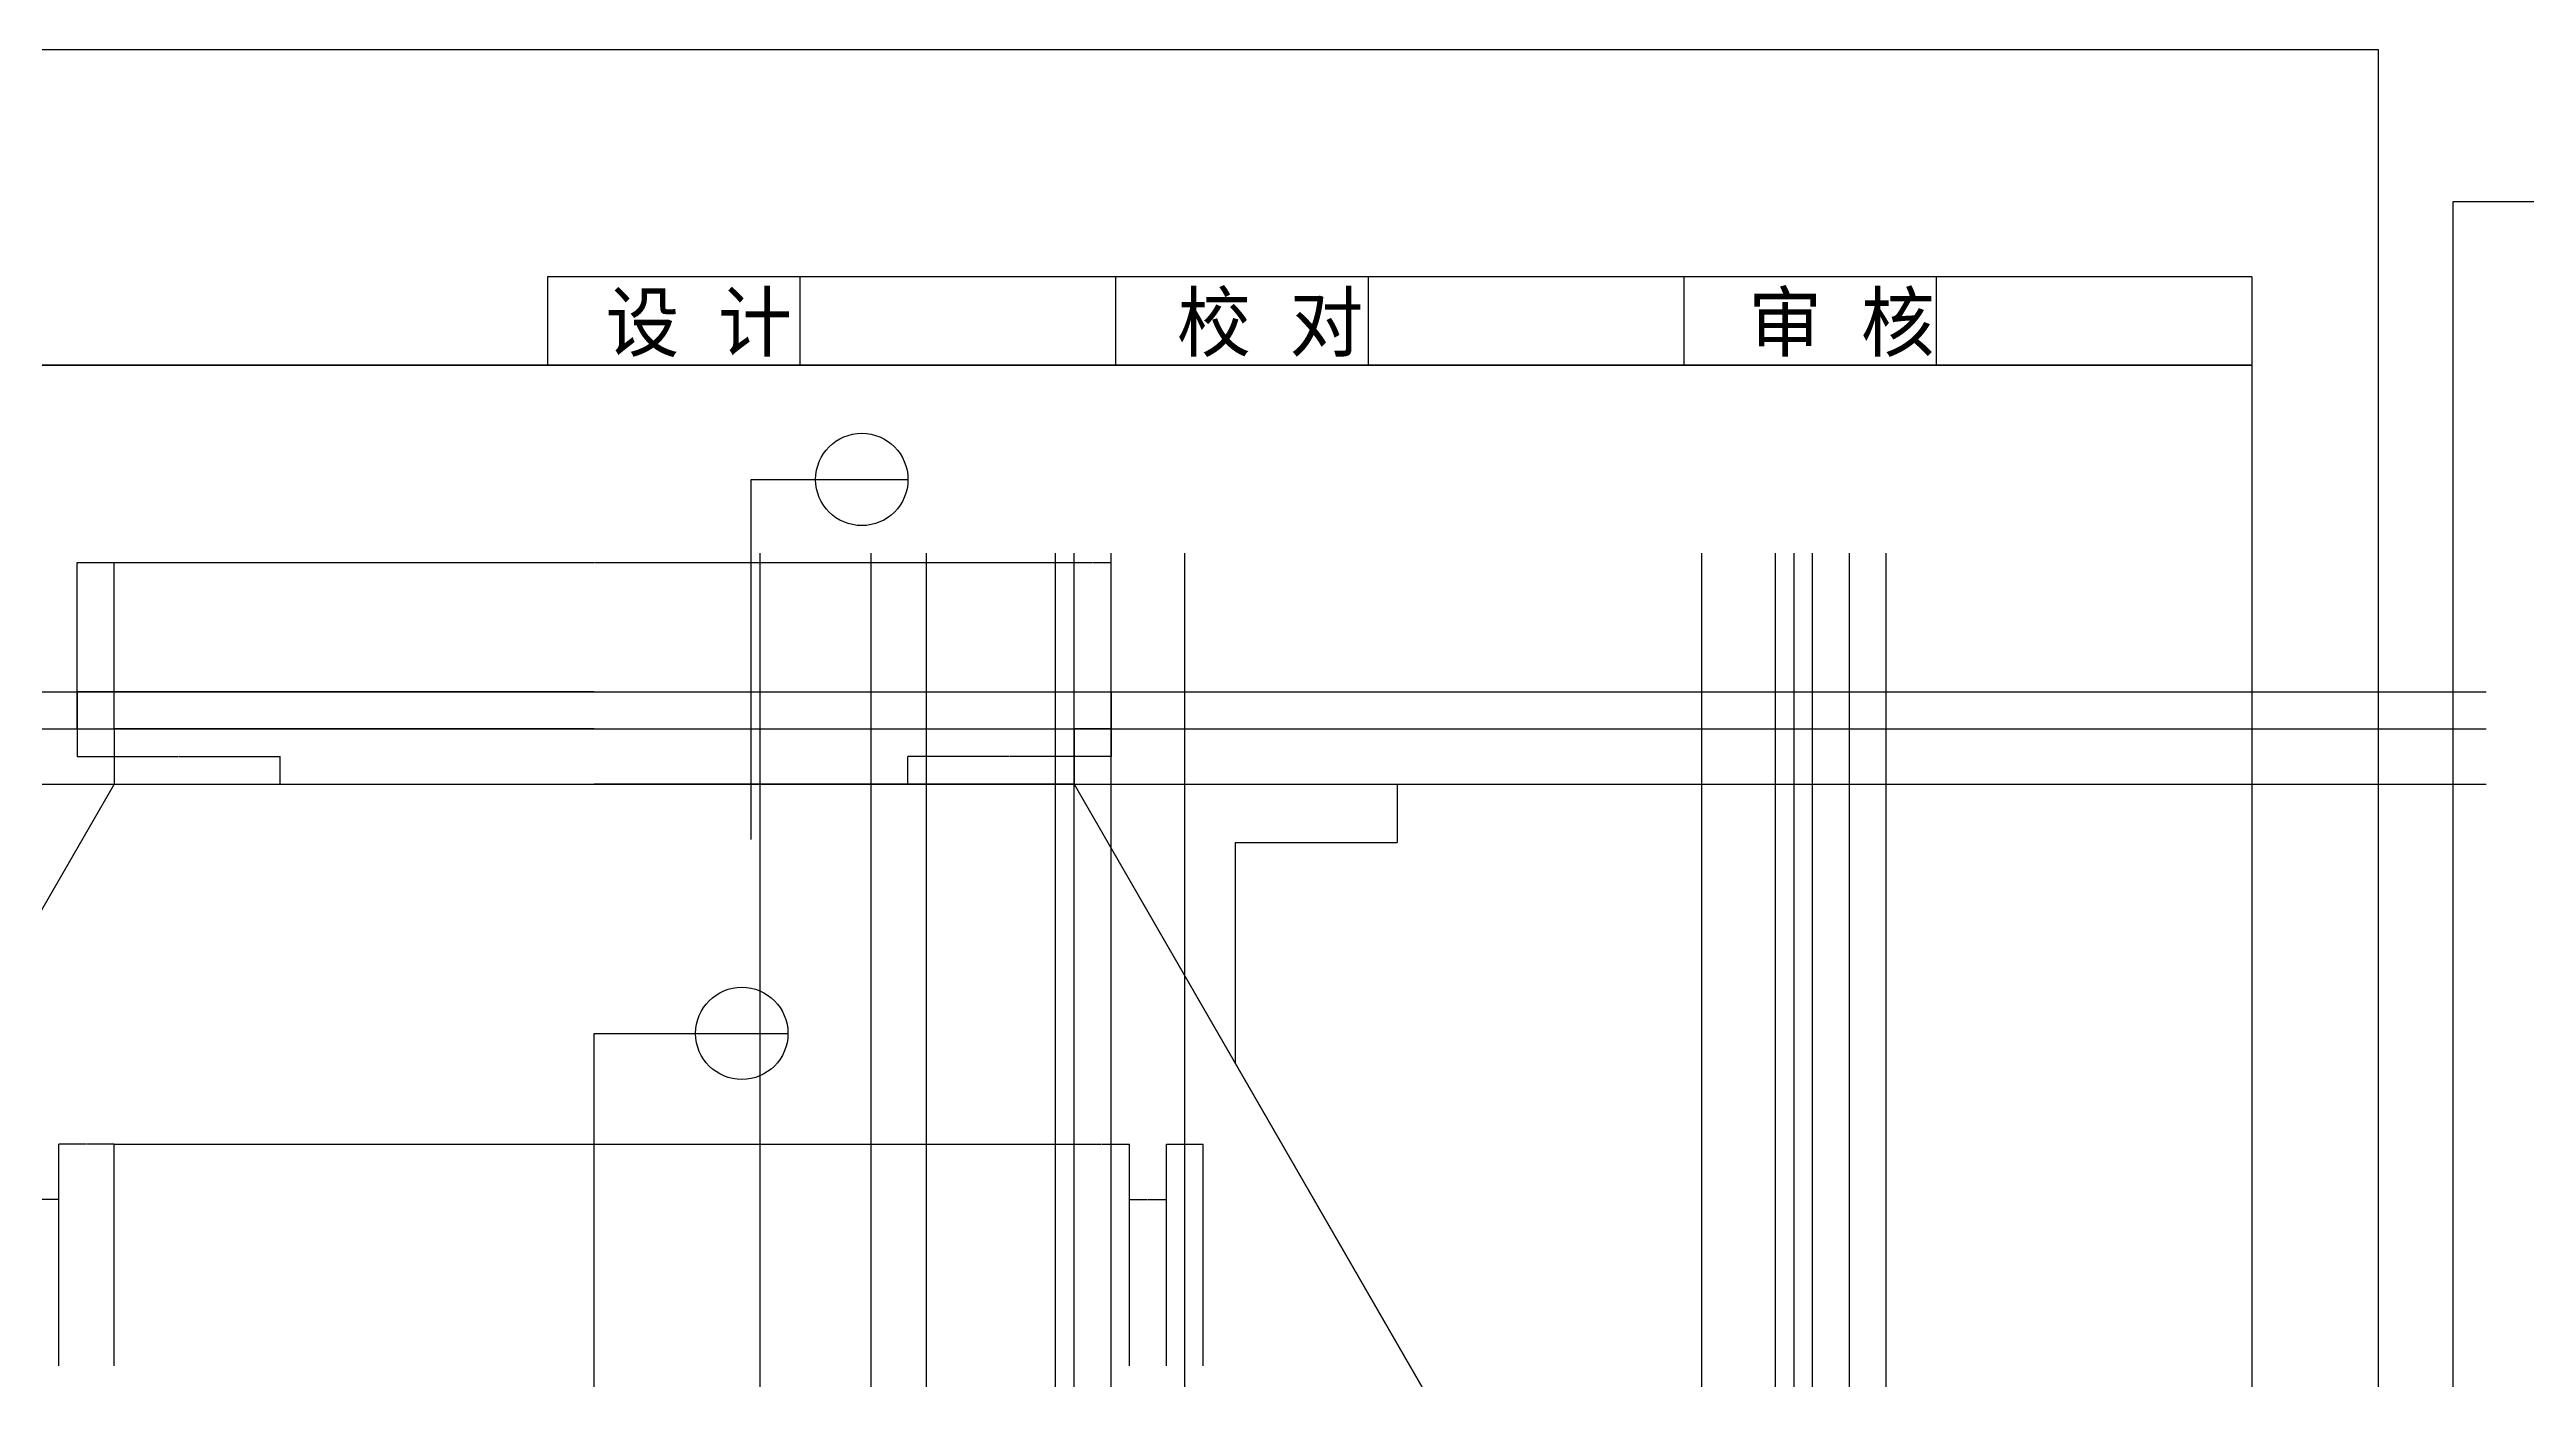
# Model space of a CAD drawing. Header units: metres. Extents: x -8000 to 49737, y -10600 to 18128.
# Drawn here: x -300 to 13118, y 10926 to 18128 of the extents above; entities that cross this region are included whole.
import ezdxf

# ---------------------------------------------------------------- set-up
doc = ezdxf.new("R2010")
doc.units = ezdxf.units.M
for name, color, linetype in [('AXIS', 3, 'Continuous'), ('DOTE', 1, 'Continuous'), ('LINE', 2, 'Continuous'), ('PUB_DIM', 3, 'Continuous')]:
    doc.layers.add(name, color=color, linetype=linetype)
doc.dimstyles.get("Standard").update_dxf_attribs({"dimtxt": 2.5, "dimasz": 2.5, "dimexe": 1.25, "dimexo": 0.625, "dimtad": 1, "dimcen": 2.5, "dimazin": 3, "dimtfac": 1, "dimtmove": 0, "dimatfit": 3})

# ---------------------------------------------------------------- blocks, each defined once
blk = doc.blocks.new('_INDEX')
blk.add_line((-0.5, 0), (0.5, 0))
blk.add_circle((0, 0), 0.5)
blk = doc.blocks.new('*D1')
for p, q in [((-150, 14450), (-150, 15350)), ((-149.75, 15350), (-51.5, 15350)), ((-48.5, 15350), (49.75, 15350)), ((50, 14450), (50, 15350))]:
    blk.add_line(p, q)
at = {"layer": 'Defpoints'}
for p in [(-150, 15350), (-150, 14450), (50, 14450)]:
    blk.add_point(p, dxfattribs=at)
at = {"layer": 'AXIS', "insert": (-50, 15350), "char_height": 1, "attachment_point": 5}
blk.add_mtext('200', dxfattribs=at)
blk = doc.blocks.new('*D2')
for p, q in [((50, 14450), (50, 15350)), ((50.25, 15350), (2648, 15350)), ((2652, 15350), (5249.75, 15350)), ((5250, 14450), (5250, 15350))]:
    blk.add_line(p, q)
at = {"layer": 'Defpoints'}
for p in [(50, 15350), (50, 14450), (5250, 14450)]:
    blk.add_point(p, dxfattribs=at)
at = {"layer": 'AXIS', "insert": (2650, 15350), "char_height": 1, "attachment_point": 5}
blk.add_mtext('5200', dxfattribs=at)
blk = doc.blocks.new('*D3')
for p, q in [((5250, 14450), (5250, 15350)), ((5250.25, 15350), (5348.5, 15350)), ((5351.5, 15350), (5449.75, 15350)), ((5450, 14450), (5450, 15350))]:
    blk.add_line(p, q)
at = {"layer": 'Defpoints'}
for p in [(5250, 15350), (5250, 14450), (5450, 14450)]:
    blk.add_point(p, dxfattribs=at)
at = {"layer": 'AXIS', "insert": (5350, 15350), "char_height": 1, "attachment_point": 5}
blk.add_mtext('200', dxfattribs=at)
blk = doc.blocks.new('*D4')
for p, q in [((5449.75, 14650), (5449.5, 14650)), ((5450, 14650), (5450, 14650)), ((5450, 14450), (5450, 14650)), ((5450, 14650), (5450, 14650)), ((5450.25, 14650), (5450.5, 14650))]:
    blk.add_line(p, q)
at = {"layer": 'Defpoints'}
for p in [(5450, 14650), (5450, 14650), (5450, 14450)]:
    blk.add_point(p, dxfattribs=at)
at = {"layer": 'AXIS', "insert": (5450, 14651.125), "char_height": 1, "attachment_point": 5}
blk.add_mtext('0', dxfattribs=at)
blk = doc.blocks.new('*D5')
for p, q in [((5450, 14450), (5450, 14300)), ((4898, 14300), (4349.75, 14300)), ((4350, 14150), (4350, 14300)), ((5450.25, 14300), (4902, 14300))]:
    blk.add_line(p, q)
at = {"layer": 'Defpoints'}
for p in [(5450, 14450), (5450, 14300), (4350, 14150)]:
    blk.add_point(p, dxfattribs=at)
at = {"layer": 'AXIS', "insert": (4900, 14300), "char_height": 1, "attachment_point": 5}
blk.add_mtext('1100', dxfattribs=at)
blk = doc.blocks.new('*D80')
for p, q in [((7000, 14150), (7000, 13834.49)), ((6125, 12634.46), (6125, 13834.49)), ((6125.25, 13834.49), (6561, 13834.49)), ((6564, 13834.49), (6999.75, 13834.49))]:
    blk.add_line(p, q)
at = {"layer": 'Defpoints'}
for p in [(7000, 14150), (6125, 13834.49), (6125, 12634.46)]:
    blk.add_point(p, dxfattribs=at)
at = {"layer": 'AXIS', "insert": (6562.5, 13834.49), "char_height": 1, "attachment_point": 5}
blk.add_mtext('875', dxfattribs=at)
blk = doc.blocks.new('*D120')
for p, q in [((50, 11000), (50, 12200)), ((50.25, 12200), (2648, 12200)), ((2652, 12200), (5249.75, 12200)), ((5250, 11000), (5250, 12200))]:
    blk.add_line(p, q)
at = {"layer": 'Defpoints'}
for p in [(50, 12200), (50, 11000), (5250, 11000)]:
    blk.add_point(p, dxfattribs=at)
at = {"layer": 'AXIS', "insert": (2650, 12200), "char_height": 1, "attachment_point": 5}
blk.add_mtext('5200', dxfattribs=at)
blk = doc.blocks.new('*D121')
for p, q in [((5250, 12050), (5250, 12200)), ((5250.25, 12200), (5398.5, 12200)), ((5401.5, 12200), (5549.75, 12200)), ((5550, 11000), (5550, 12200))]:
    blk.add_line(p, q)
at = {"layer": 'Defpoints'}
for p in [(5250, 12200), (5250, 12050), (5550, 11000)]:
    blk.add_point(p, dxfattribs=at)
at = {"layer": 'AXIS', "insert": (5400, 12200), "char_height": 1, "attachment_point": 5}
blk.add_mtext('300', dxfattribs=at)
blk = doc.blocks.new('*D122')
for p, q in [((5550, 11000), (5550, 11900)), ((5550.25, 11900), (5648.5, 11900)), ((5651.5, 11900), (5749.75, 11900)), ((5750, 11000), (5750, 11900))]:
    blk.add_line(p, q)
at = {"layer": 'Defpoints'}
for p in [(5550, 11900), (5550, 11000), (5750, 11000)]:
    blk.add_point(p, dxfattribs=at)
at = {"layer": 'AXIS', "insert": (5650, 11900), "char_height": 1, "attachment_point": 5}
blk.add_mtext('200', dxfattribs=at)
blk = doc.blocks.new('*D123')
for p, q in [((5750, 11000), (5750, 12200)), ((5750.25, 12200), (5848.5, 12200)), ((5851.5, 12200), (5949.75, 12200)), ((5950, 11000), (5950, 12200))]:
    blk.add_line(p, q)
at = {"layer": 'Defpoints'}
for p in [(5750, 12200), (5750, 11000), (5950, 11000)]:
    blk.add_point(p, dxfattribs=at)
at = {"layer": 'AXIS', "insert": (5850, 12200), "char_height": 1, "attachment_point": 5}
blk.add_mtext('200', dxfattribs=at)
blk = doc.blocks.new('*D125')
for p, q in [((-351.5, 11900), (-450.25, 11900)), ((-450, 11000), (-450, 11900)), ((-249.75, 11900), (-348.5, 11900)), ((-250, 11000), (-250, 11900))]:
    blk.add_line(p, q)
at = {"layer": 'Defpoints'}
for p in [(-250, 11900), (-450, 11000), (-250, 11000)]:
    blk.add_point(p, dxfattribs=at)
at = {"layer": 'AXIS', "insert": (-350, 11900), "char_height": 1, "attachment_point": 5}
blk.add_mtext('200', dxfattribs=at)
blk = doc.blocks.new('*D126')
for p, q in [((-101.5, 12200), (-250.25, 12200)), ((-250, 11000), (-250, 12200)), ((50.25, 12200), (-98.5, 12200)), ((50, 12050), (50, 12200))]:
    blk.add_line(p, q)
at = {"layer": 'Defpoints'}
for p in [(50, 12200), (50, 12050), (-250, 11000)]:
    blk.add_point(p, dxfattribs=at)
at = {"layer": 'AXIS', "insert": (-100, 12200), "char_height": 1, "attachment_point": 5}
blk.add_mtext('300', dxfattribs=at)
blk = doc.blocks.new('*D127')
for p, q in [((-150, 14450), (-150, 14300)), ((-149.75, 14300), (398, 14300)), ((402, 14300), (949.75, 14300)), ((950, 14150), (950, 14300))]:
    blk.add_line(p, q)
at = {"layer": 'Defpoints'}
for p in [(-150, 14450), (-150, 14300), (950, 14150)]:
    blk.add_point(p, dxfattribs=at)
at = {"layer": 'AXIS', "insert": (400, 14300), "char_height": 1, "attachment_point": 5}
blk.add_mtext('1100', dxfattribs=at)
blk = doc.blocks.new('*D129')
for p, q in [((-150.25, 14650), (-150.5, 14650)), ((-150, 14650), (-150, 14650)), ((-150, 14450), (-150, 14650)), ((-150, 14650), (-150, 14650)), ((-149.75, 14650), (-149.5, 14650))]:
    blk.add_line(p, q)
at = {"layer": 'Defpoints'}
for p in [(-150, 14650), (-150, 14650), (-150, 14450)]:
    blk.add_point(p, dxfattribs=at)
at = {"layer": 'AXIS', "insert": (-150, 14651.125), "char_height": 1, "attachment_point": 5}
blk.add_mtext('0', dxfattribs=at)

msp = doc.modelspace()

# ---------------------------------------------------------------- linework, layer by layer
for p, q in [((11630.8, 16896.8), (2396.8, 16896.8)), ((2396.8, 16896.8), (2396.8, 16418)), ((3764.8, 16896.8), (3764.8, 16418)), ((5474.8, 16896.8), (5474.8, 16418)), ((6842.8, 16896.8), (6842.8, 16418)), ((8552.8, 16896.8), (8552.8, 16418)), ((9920.8, 16896.8), (9920.8, 16418)), ((11630.8, 16896.8), (11630.8, 16418)), ((11630.8, 16418), (-7316, 16418))]:
    msp.add_line(p, q)
for points in [[(-8000, 18128), (12314.8, 18128), (12314.8, -10600), (-8000, -10600)], [(-7316, 16418), (11630.8, 16418), (11630.8, -9916), (-7316, -9916)]]:
    msp.add_lwpolyline(points, close=True)
msp.add_lwpolyline([(11630.8, 16418), (11630.8, -9916), (-7316, -9916), (-7316, 16418), (11630.8, 16418)])
at = {"layer": 'AXIS'}
msp.add_lwpolyline([(12720, 17305.2), (31003.32, 17305.2), (31003.32, -8550), (12720, -8550)], close=True, dxfattribs=at)
at = {"layer": 'DOTE'}
for p, q in [((3550, 3950), (3550, 15400)), ((4150, -950), (4150, 15400)), ((4450, 3950), (4450, 15400)), ((5150, -950), (5150, 15400)), ((5250, -950), (5250, 15400)), ((5450, -950), (5450, 15400)), ((5850, -950), (5850, 15400)), ((8650, -950), (8650, 15400)), ((9050, -950), (9050, 15400)), ((9150, -950), (9150, 15400)), ((9250, -950), (9250, 15400)), ((9450, -950), (9450, 15400)), ((9650, -950), (9650, 15400)), ((-7800, 14650), (12900, 14650)), ((-7800, 14450), (12900, 14450)), ((-7800, 14150), (12900, 14150)), ((5250, 14150), (8945.04, 7750))]:
    msp.add_line(p, q, dxfattribs=at)
at = {"layer": 'LINE'}
for p, q in [((2650, 14450), (50, 14450)), ((2650, 14450), (5250, 14450)), ((50, 14150), (2650, 14150)), ((5250, 14150), (2650, 14150))]:
    msp.add_line(p, q, dxfattribs=at)
for points in [[(2650, 14650), (-150, 14650), (-150, 14450), (50, 14450), (50, 14150), (-3645.04, 7750), (-4350, 7750), (-4350, 7450), (-4150, 7450), (-4150, 7250), (-3950, 7250), (-3950, 6950), (-3850, 6950), (-3850, 6650), (-3750, 6650), (-3750, 3050), (-4050, 3050)], [(2650, 14650), (5450, 14650), (5450, 14450), (5250, 14450), (5250, 14150), (8945.04, 7750), (9650, 7750), (9650, 7450), (9450, 7450), (9450, 7250), (9250, 7250), (9250, 6950), (9150, 6950), (9150, 6650), (9050, 6650), (9050, 3050), (9350, 3050)]]:
    msp.add_lwpolyline(points, dxfattribs=at)
at = {"layer": 'PUB_DIM'}
for p, q in [((3500, 13850), (3500, 15800)), ((3500, 15800), (3850, 15800)), ((2650, 10150), (2650, 12800)), ((2650, 12800), (3200, 12800))]:
    msp.add_line(p, q, dxfattribs=at)

# ---------------------------------------------------------------- block references
at = {"layer": 'PUB_DIM', "xscale": 500, "yscale": 500, "zscale": 500}
for p in [(4100, 15800), (3450, 12800)]:
    msp.add_blockref('_INDEX', p, dxfattribs=at)

# ---------------------------------------------------------------- texts
for s, p in [('设 计', (2711.8, 16497.5)), ('校 对', (5806.93, 16497.5)), ('审 核', (8902.06, 16497.5))]:
    msp.add_text(s, height=307.8).set_placement(p)

# ---------------------------------------------------------------- dimensions: what is measured, and where the dimension line sits
at = {"layer": 'AXIS'}
for base, p1, p2, picture, middle in [((-150, 15350), (-150, 14450), (50, 14450), '*D1', (-50, 15350)), ((50, 15350), (50, 14450), (5250, 14450), '*D2', (2650, 15350)), ((5250, 15350), (5250, 14450), (5450, 14450), '*D3', (5350, 15350)), ((-150, 14650), (-150, 14650), (-150, 14450), '*D129', (-150, 14651.125)), ((5450, 14650), (5450, 14650), (5450, 14450), '*D4', (5450, 14651.125)), ((-150, 14300), (-150, 14450), (950, 14150), '*D127', (400, 14300)), ((5450, 14300), (5450, 14450), (4350, 14150), '*D5', (4900, 14300)), ((6125, 13834.49), (6125, 12634.46), (7000, 14150), '*D80', (6562.5, 13834.49)), ((50, 12200), (50, 12050), (-250, 11000), '*D126', (-100, 12200)), ((50, 12200), (50, 11000), (5250, 11000), '*D120', (2650, 12200)), ((5250, 12200), (5250, 12050), (5550, 11000), '*D121', (5400, 12200)), ((5750, 12200), (5750, 11000), (5950, 11000), '*D123', (5850, 12200)), ((-250, 11900), (-250, 11000), (-450, 11000), '*D125', (-350, 11900)), ((5550, 11900), (5550, 11000), (5750, 11000), '*D122', (5650, 11900))]:
    dim = msp.add_linear_dim(base=base, p1=p1, p2=p2, dimstyle='Standard', dxfattribs=at)
    dim.commit()
    dim.dimension.update_dxf_attribs({"geometry": picture, "text_midpoint": middle})

doc.saveas('drawing.dxf')
